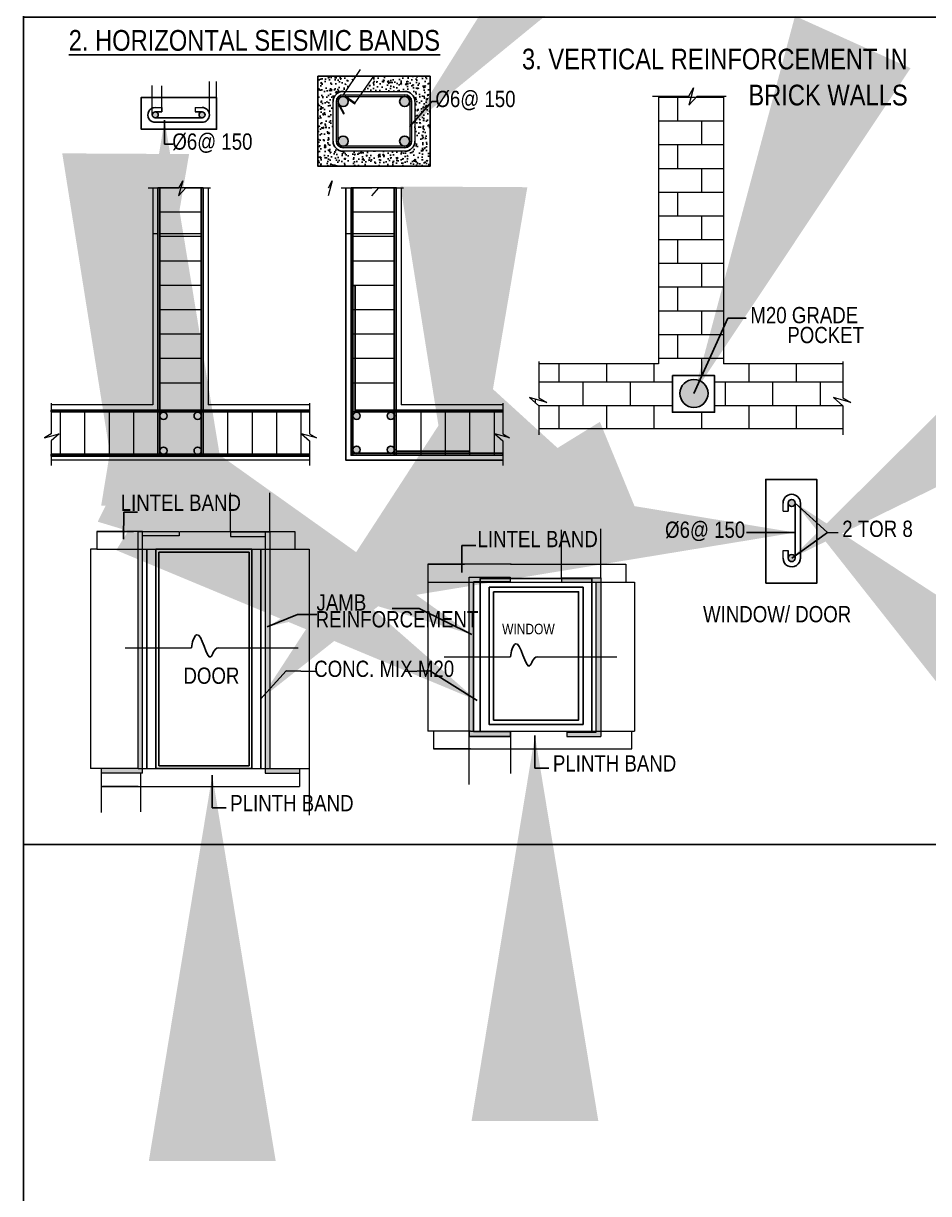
# Model space of a CAD drawing. Header units: metres. Extents: x -941 to 1333, y -28 to 1490.
# Drawn here: x 904.36 to 914.92, y 357.79 to 371.45 of the extents above; entities that cross this region are included whole.
import ezdxf

# ---------------------------------------------------------------- set-up
doc = ezdxf.new("R2010")
doc.units = ezdxf.units.M
doc.styles.add('style2A', font='swissc.ttf')
doc.styles.add('style3', font='swissc.ttf')
doc.dimstyles.new('Copy of APP', dxfattribs={"dimscale": 0, "dimtxt": 8, "dimasz": 4.5, "dimexe": 9, "dimexo": 9, "dimgap": 2, "dimtad": 0, "dimtih": 1, "dimtoh": 1, "dimzin": 4, "dimdsep": 46, "dimlunit": 4, "dimtxsty": 'style3', "dimblk": 'OPEN90', "dimblk1": 'OPEN90', "dimblk2": 'OBLIQUE', "dimcen": 0.09, "dimse1": 1, "dimse2": 1, "dimclrd": 4, "dimclre": 4, "dimclrt": 2, "dimadec": 0, "dimazin": 0, "dimtfac": 1, "dimtmove": 0, "dimatfit": 3, "dimfxl": 0, "dimtolj": 1, "dimtzin": 0, "dimarcsym": 0})

# ---------------------------------------------------------------- blocks, each defined once
blk = doc.blocks.new('_Oblique')
at = {"color": 0, "linetype": 'ByBlock', "lineweight": -2}
blk.add_line((-0.5, -0.5), (0.5, 0.5), dxfattribs=at)
blk = doc.blocks.new('_Open90')
at = {"color": 0, "linetype": 'ByBlock'}
for p, q in [((-0.5, 0.5), (0, 0)), ((0, 0), (-1, 0)), ((0, 0), (-0.5, -0.5))]:
    blk.add_line(p, q, dxfattribs=at)

msp = doc.modelspace()

# ---------------------------------------------------------------- hatches: boundary and pattern name
h = msp.add_hatch()
h.set_pattern_fill('AR-CONC', color=256, scale=0.019612, style=0)
h.set_pattern_definition([(50, (941.15857, 299.39473), (0.14066894, -0.01230694), [0.01470899, -0.16179885]), (355, (941.15857, 299.39473), (-0.02721189, 0.14751978), [0.0117672, -0.12943908]), (100.4514, (941.1703, 299.3937), (0.11345716, 0.13521276), [0.01250071, -0.13750786]), (46.1842, (941.15857, 299.43395), (0.20930712, -0.03246156), [0.0220635, -0.2426983]), (96.6356, (941.17601, 299.43125), (0.1833059, 0.1910438), [0.0187511, -0.20626176]), (351.1842, (941.15857, 299.43395), (0.18330573, 0.19104396), [0.0176508, -0.1941586]), (21, (941.17818, 299.42415), (0.1170653, -0.07896154), [0.01470899, -0.16179885]), (326, (941.17818, 299.42415), (0.04771896, 0.1422163), [0.0117672, -0.12943908]), (71.4514, (941.18794, 299.41757), (0.1647843, 0.06325462), [0.01250071, -0.13750786]), (37.5, (941.15857, 299.39473), (0.00238479, 0.065287082), [0, -0.12787012, 0, -0.13140028, 0, -0.12992938]), (7.5, (941.15857, 299.39473), (0.05159315, 0.077351953), [0, -0.07491777, 0, -0.124928324, 0, -0.049520254]), (327.5, (941.11484, 299.39473), (0.10469316, -0.004423457), [0, -0.049029955, 0, -0.15297346, 0, -0.20298401]), (317.5, (941.09523, 299.39473), (0.11437437, 0.01963257), [0, -0.06373894, 0, -0.10159007, 0, -0.14414807])])
h.paths.add_polyline_path([(907.97668, 370.53442, -0.41421356), (908.09435, 370.65209), (908.12081, 370.65209), (908.23987, 370.82859), (907.80018, 370.82859), (907.80018, 369.77739), (909.10809, 369.77739), (909.10809, 370.82859), (908.45037, 370.82859), (908.3244, 370.65209), (908.81391, 370.65209, -0.41421356), (908.93158, 370.53442), (908.93158, 370.07157, -0.41421356), (908.81391, 369.9539), (908.09435, 369.9539, -0.41421356), (907.97668, 370.07157)])
h = msp.add_hatch(color=256)
h.paths.add_polyline_path([(908.81391, 370.61286), (908.09435, 370.61286, 0.41421356), (908.01591, 370.53442), (908.01591, 370.07157, 0.41421356), (908.09435, 369.99312), (908.81391, 369.99312, 0.41421356), (908.89235, 370.07157), (908.89235, 370.53442, 0.41421356)])
h.paths.add_polyline_path([(908.09435, 370.59325, 0.41421356), (908.03552, 370.53442), (908.03552, 370.07157, 0.41421356), (908.09435, 370.01274), (908.81391, 370.01274, 0.41421356), (908.87274, 370.07157), (908.87274, 370.53442, 0.41421356), (908.81391, 370.59325)], flags=16)
h = msp.add_hatch(color=256)
h.paths.add_polyline_path([(908.12764, 370.59325), (908.11076, 370.59325), (908.11726, 370.58861, -0.11045878), (908.13816, 370.57369), (908.22916, 370.50874), (908.23486, 370.51673)])
h.paths.add_polyline_path([(908.04968, 370.49613, -0.09936212), (908.03837, 370.51634), (908.03552, 370.52142), (908.03552, 370.50135), (908.09774, 370.39021), (908.1063, 370.395)])
h = msp.add_hatch(color=256)
h.paths.add_polyline_path([(908.13816, 370.57369), (908.11726, 370.58861, 0.53680823), (908.03552, 370.53442, 0.07823781), (908.03837, 370.51634), (908.04968, 370.49613, 0.69636523), (908.15319, 370.53442, 0.18478779)])
h.paths.add_polyline_path([(908.87115, 370.53442, 1), (908.75348, 370.53442, 1)])
h.paths.add_polyline_path([(908.87115, 370.07157, 1), (908.75348, 370.07157, 1)])
h.paths.add_polyline_path([(908.03552, 370.07157, 0.41421356), (908.09435, 370.01274, 0.41421356), (908.15319, 370.07157, 1)])
h = msp.add_hatch(color=256)
h.paths.add_polyline_path([(905.93729, 370.37844, 0.37868092), (905.90644, 370.41333), (905.90214, 370.41333, 0.4130943), (905.86698, 370.37831, 0.99814666)])
h.paths.add_polyline_path([(906.44854, 370.41333, 0.41421356), (906.41339, 370.37818, 1), (906.48369, 370.37818, 0.41421356)])
for points in [[(905.95585, 369.52645), (905.93335, 369.52645), (905.93335, 366.40588), (905.95585, 366.40588)], [(906.46074, 369.52645), (906.43823, 369.52645), (906.43823, 366.40588), (906.46074, 366.40588)], [(908.209, 369.52645), (908.1865, 369.52645), (908.1865, 366.40588), (908.209, 366.40588)], [(908.71389, 369.52645), (908.69138, 369.52645), (908.69138, 366.40588), (908.71389, 366.40588)], [(908.23363, 368.38729), (908.209, 368.38729), (908.209, 366.91076), (908.23363, 366.91076)], [(912.35099, 367.1265, 1), (912.0232, 367.1265, 1)], [(907.70224, 366.91076), (907.70224, 366.93327), (904.68925, 366.93327), (904.68925, 366.91076)], [(909.56947, 366.42838), (909.56947, 366.45301), (908.71389, 366.45301), (908.71389, 366.42838)], [(907.70224, 366.39463), (907.70224, 366.41713), (904.68925, 366.41713), (904.68925, 366.39463)], [(909.95655, 366.40588), (909.95655, 366.42838), (908.1865, 366.42838), (908.1865, 366.40588)]]:
    msp.add_hatch(color=256).paths.add_polyline_path(points)
h = msp.add_hatch(color=256)
h.paths.add_polyline_path([(906.04063, 366.8653, 1), (905.95585, 366.8653, 1)])
h.paths.add_polyline_path([(906.43823, 366.87667, 0.87271201), (906.35501, 366.8653, 0.87271201), (906.43823, 366.85394)])
h.paths.add_polyline_path([(906.43823, 366.46973, 0.87271201), (906.35501, 366.45837, 0.34733413), (906.38759, 366.41713), (906.40721, 366.41713, 0.27292107), (906.43823, 366.447)])
h.paths.add_polyline_path([(905.95585, 366.45837, 0.34733413), (905.98843, 366.41713), (906.00805, 366.41713, 0.34733413), (906.04063, 366.45837, 1)])
h = msp.add_hatch(color=256)
h.paths.add_polyline_path([(908.29377, 366.86565, 1), (908.209, 366.86565, 1)])
h.paths.add_polyline_path([(908.69138, 366.87701, 0.87271201), (908.60816, 366.86565, 0.87271201), (908.69138, 366.85428)])
h.paths.add_polyline_path([(908.69138, 366.48098, 0.87271201), (908.60816, 366.46962, 0.34733413), (908.64074, 366.42838), (908.66036, 366.42838, 0.27292107), (908.69138, 366.45825)])
h.paths.add_polyline_path([(908.29377, 366.46962, 1), (908.209, 366.46962, 0.34733413), (908.24158, 366.42838), (908.2612, 366.42838, 0.34733413)])
h = msp.add_hatch(color=256)
h.paths.add_polyline_path([(913.32722, 365.24607, 0.37868092), (913.28618, 365.20978), (913.28618, 365.20472, 0.4130943), (913.32737, 365.16336, 0.99814666)])
h.paths.add_polyline_path([(913.28618, 365.84754, 0.41421356), (913.32753, 365.80619, 1), (913.32753, 365.8889, 0.41421356)])
h = msp.add_hatch(color=256)
h.paths.add_polyline_path([(905.75403, 365.46366), (906.1827, 365.46366), (906.1827, 365.51558), (905.70212, 365.51558), (905.70212, 362.7476), (905.27265, 362.7476), (905.27265, 362.69569), (905.75403, 362.69569)])
h.paths.add_polyline_path([(907.23844, 365.51068), (906.77982, 365.51068), (906.77982, 365.45877), (907.18652, 365.45877), (907.18652, 362.69569), (907.58371, 362.69569), (907.58371, 362.7476), (907.23844, 362.7476)])
h = msp.add_hatch(color=256)
h.paths.add_polyline_path([(909.56358, 363.12261), (909.61549, 363.12261), (910.04687, 363.12261), (910.04687, 363.18238), (909.61549, 363.18238), (909.61549, 364.92878), (910.04416, 364.92878), (910.04416, 364.98069), (909.56358, 364.98069)])
h.paths.add_polyline_path([(911.10005, 364.9758), (910.64127, 364.9758), (910.64127, 364.92388), (911.04798, 364.92388), (911.04798, 363.17452), (910.7027, 363.17452), (910.7027, 363.12261), (911.10005, 363.12261)])

# ---------------------------------------------------------------- linework, layer by layer
at = {"lineweight": 13}
for p, q in [((908.29406, 370.90893), (908.09435, 370.61286)), ((908.45037, 370.82859), (908.23018, 370.52007)), ((905.86698, 370.37818), (905.86666, 370.72243)), ((905.97896, 370.41333), (905.97896, 370.7168)), ((906.53503, 370.37818), (906.53503, 370.76607)), ((906.61758, 370.39581), (906.61758, 370.76607)), ((912.1817, 370.69214), (912.12585, 370.48947)), ((912.12879, 370.59815), (912.1817, 370.69214)), ((908.09435, 370.65209), (908.81391, 370.65209)), ((908.09435, 370.61286), (908.81391, 370.61286)), ((908.09435, 370.59325), (908.81391, 370.59325)), ((908.11076, 370.59325), (908.22916, 370.50874)), ((908.11645, 370.60123), (908.23486, 370.51673)), ((911.70527, 370.59815), (912.12879, 370.59815)), ((911.77192, 370.59815), (911.77192, 367.47317)), ((911.77192, 370.58462), (912.53082, 370.58462)), ((912.00017, 370.30774), (912.00017, 370.58462)), ((912.12585, 370.48947), (912.22286, 370.59815)), ((912.22286, 370.59815), (912.5615, 370.59815)), ((912.27704, 370.58462), (912.27704, 370.59815)), ((912.53082, 370.59815), (912.53082, 367.47317)), ((905.90214, 370.46448), (905.97896, 370.46448)), ((905.97896, 370.46448), (905.97896, 370.41333)), ((906.36833, 370.46467), (906.44854, 370.46467)), ((906.36833, 370.46467), (906.36833, 370.41333)), ((907.97668, 370.07157), (907.97668, 370.53442)), ((908.01591, 370.07157), (908.01591, 370.53442)), ((908.02696, 370.51663), (908.09774, 370.39021)), ((908.03552, 370.07157), (908.03552, 370.53442)), ((908.03552, 370.52142), (908.1063, 370.395)), ((908.22916, 370.50874), (908.23486, 370.51673)), ((908.87274, 370.53442), (908.87274, 370.07157)), ((908.89235, 370.53442), (908.89235, 370.07157)), ((908.93158, 370.53442), (908.93158, 370.07157)), ((908.09774, 370.39021), (908.1063, 370.395)), ((911.77192, 370.30774), (912.53082, 370.30774)), ((912.27704, 370.03087), (912.27704, 370.30774)), ((908.81391, 370.01274), (908.09435, 370.01274)), ((908.81391, 369.99312), (908.09435, 369.99312)), ((911.77192, 370.03087), (912.53082, 370.03087)), ((912.00017, 369.75399), (912.00017, 370.03087)), ((908.81391, 369.9539), (908.09435, 369.9539)), ((911.77192, 369.75399), (912.53082, 369.75399)), ((912.27704, 369.47712), (912.27704, 369.75399)), ((906.22282, 369.60634), (906.17535, 369.43408)), ((906.17785, 369.52645), (906.22282, 369.60634)), ((907.96682, 369.60634), (907.91935, 369.43408)), ((907.92185, 369.52645), (907.96682, 369.60634)), ((905.81785, 369.52645), (906.17785, 369.52645)), ((905.87451, 369.52244), (905.87451, 366.99211)), ((905.93335, 369.52244), (905.93335, 366.40588)), ((906.46074, 369.52645), (905.95585, 369.52645)), ((906.17535, 369.43408), (906.25781, 369.52645)), ((906.25781, 369.52645), (906.54565, 369.52645)), ((906.46074, 369.52244), (906.46074, 366.40588)), ((906.51958, 369.52244), (906.51958, 366.99211)), ((908.071, 369.52645), (908.431, 369.52645)), ((908.1865, 369.52244), (908.1865, 366.40588)), ((908.71389, 369.52645), (908.209, 369.52645)), ((908.4285, 369.43408), (908.51095, 369.52645)), ((908.51095, 369.52645), (908.7988, 369.52645)), ((908.71389, 369.52244), (908.71389, 366.40588)), ((908.77272, 369.52244), (908.77272, 366.99211)), ((911.77192, 369.47712), (912.53082, 369.47712)), ((912.00017, 369.20024), (912.00017, 369.47712)), ((906.43823, 369.24166), (905.95585, 369.24166)), ((908.69138, 369.24166), (908.209, 369.24166)), ((911.77192, 369.20024), (912.53082, 369.20024)), ((912.27704, 368.92337), (912.27704, 369.20024)), ((905.93335, 368.99059), (905.88061, 368.99059)), ((906.43823, 368.99059), (905.95585, 368.99059)), ((906.43823, 368.95687), (905.95585, 368.95687)), ((908.1865, 368.99059), (908.13376, 368.99059)), ((908.69138, 368.99059), (908.209, 368.99059)), ((908.69138, 368.95687), (908.209, 368.95687)), ((911.77192, 368.92337), (912.53082, 368.92337)), ((912.00017, 368.64649), (912.00017, 368.92337)), ((906.43823, 368.67208), (905.95585, 368.67208)), ((908.69138, 368.67208), (908.209, 368.67208)), ((911.77192, 368.64649), (912.53082, 368.64649)), ((912.27704, 368.36962), (912.27704, 368.64649)), ((906.43823, 368.38729), (905.95585, 368.38729)), ((908.69138, 368.38729), (908.209, 368.38729)), ((911.77192, 368.36962), (912.53082, 368.36962)), ((912.00017, 368.09274), (912.00017, 368.36962)), ((906.43823, 368.1025), (905.95585, 368.1025)), ((908.69138, 368.1025), (908.209, 368.1025)), ((911.77192, 368.09274), (912.53082, 368.09274)), ((912.27704, 367.81587), (912.27704, 368.09274)), ((906.43823, 367.81771), (905.95585, 367.81771)), ((908.69138, 367.81771), (908.209, 367.81771)), ((911.77192, 367.81587), (912.53082, 367.81587)), ((912.00017, 367.53899), (912.00017, 367.81587)), ((906.43823, 367.53291), (905.95585, 367.53291)), ((908.69138, 367.53291), (908.209, 367.53291)), ((911.77192, 367.53899), (912.53082, 367.53899)), ((912.27704, 367.33422), (912.27704, 367.53899)), ((910.3775, 367.49827), (910.3775, 367.07475)), ((911.77192, 367.47317), (910.3775, 367.47317)), ((910.61579, 367.26212), (910.61579, 367.47317)), ((911.16954, 367.26212), (911.16954, 367.47317)), ((911.72329, 367.26212), (911.72329, 367.47317)), ((913.92219, 367.47317), (912.53082, 367.47317)), ((912.83079, 367.26212), (912.83079, 367.47317)), ((913.38454, 367.26212), (913.38454, 367.47317)), ((913.92219, 367.49827), (913.92219, 367.07475)), ((910.3775, 367.26212), (911.93598, 367.26212)), ((910.89267, 366.98524), (910.89267, 367.26212)), ((911.44642, 366.98524), (911.44642, 367.26212)), ((912.42832, 367.26212), (913.92219, 367.26212)), ((912.55392, 366.98524), (912.55392, 367.26212)), ((913.10767, 366.98524), (913.10767, 367.26212)), ((913.66142, 366.98524), (913.66142, 367.26212)), ((906.43823, 367.24812), (905.95585, 367.24812)), ((908.69138, 367.24812), (908.209, 367.24812)), ((904.68925, 367.01344), (904.68925, 366.65344)), ((905.87451, 366.99211), (904.68925, 366.99211)), ((907.70224, 366.99211), (906.51958, 366.99211)), ((907.70224, 367.01344), (907.70224, 366.65344)), ((909.95539, 366.99211), (908.77272, 366.99211)), ((909.95539, 367.01344), (909.95539, 366.65344)), ((910.47149, 367.02184), (910.26883, 367.07769)), ((910.26883, 367.07769), (910.3775, 366.98068)), ((910.33892, 367.01512), (910.33892, 367.05837)), ((910.3775, 367.07475), (910.47149, 367.02184)), ((913.81352, 367.07769), (913.92219, 366.98068)), ((914.01618, 367.02184), (913.81352, 367.07769)), ((913.92219, 367.07475), (914.01618, 367.02184)), ((905.93335, 366.93327), (904.68925, 366.93327)), ((907.70224, 366.91076), (904.68925, 366.91076)), ((904.79257, 366.93327), (904.79257, 366.40588)), ((905.07777, 366.93327), (905.07777, 366.40588)), ((905.36296, 366.93327), (905.36296, 366.40588)), ((905.64815, 366.93327), (905.64815, 366.40588)), ((905.93335, 366.93327), (905.93335, 366.40588)), ((906.43823, 366.93327), (905.95585, 366.93327)), ((906.46074, 366.93327), (906.46074, 366.40588)), ((907.70224, 366.93327), (906.46074, 366.93327)), ((906.74593, 366.93327), (906.74593, 366.40588)), ((907.03113, 366.93327), (907.03113, 366.40588)), ((907.31632, 366.93327), (907.31632, 366.40588)), ((907.60152, 366.93327), (907.60152, 366.40588)), ((908.1865, 366.93327), (908.1865, 366.40588)), ((909.95539, 366.93327), (908.71389, 366.93327)), ((908.71389, 366.93327), (908.71389, 366.40588)), ((908.99908, 366.93327), (908.99908, 366.40588)), ((909.28427, 366.93327), (909.28427, 366.40588)), ((909.56947, 366.93327), (909.56947, 366.40588)), ((909.85466, 366.93327), (909.85466, 366.40588)), ((910.37239, 366.98524), (911.93598, 366.98524)), ((910.3775, 366.98068), (910.3775, 366.64204)), ((910.61579, 366.71428), (910.61579, 366.98524)), ((911.16954, 366.71428), (911.16954, 366.98524)), ((911.72329, 366.71428), (911.72329, 366.98524)), ((912.27704, 366.71428), (912.27704, 366.90622)), ((912.42832, 366.98524), (913.91708, 366.98524)), ((912.83079, 366.71428), (912.83079, 366.98524)), ((913.38454, 366.71428), (913.38454, 366.98524)), ((913.92219, 366.98068), (913.92219, 366.64204)), ((911.77192, 366.71428), (910.3775, 366.71428)), ((913.92219, 366.71428), (911.77192, 366.71428)), ((904.60936, 366.60847), (904.78163, 366.65594)), ((904.68925, 366.65344), (904.60936, 366.60847)), ((904.78163, 366.65594), (904.68925, 366.57349)), ((907.60986, 366.65594), (907.70224, 366.57349)), ((907.78213, 366.60847), (907.60986, 366.65594)), ((907.70224, 366.65344), (907.78213, 366.60847)), ((910.03528, 366.60847), (909.86301, 366.65594)), ((909.86301, 366.65594), (909.95539, 366.57349)), ((909.95539, 366.65344), (910.03528, 366.60847)), ((904.68925, 366.57349), (904.68925, 366.28564)), ((907.70224, 366.57349), (907.70224, 366.28564)), ((909.95539, 366.57349), (909.95539, 366.28564)), ((905.87451, 366.40588), (904.68925, 366.40588)), ((907.70224, 366.34704), (904.68925, 366.34704)), ((907.70224, 366.40588), (905.87451, 366.40588)), ((906.77982, 365.51068), (906.77982, 365.96681)), ((907.23844, 365.51558), (907.23844, 365.96681)), ((913.22578, 365.75318), (913.22578, 365.84754)), ((913.22578, 365.75318), (913.28618, 365.75318)), ((905.22073, 365.51558), (905.65021, 365.51558)), ((905.65021, 365.51558), (905.22073, 365.51558)), ((905.22073, 365.51558), (905.22073, 365.30792)), ((905.75403, 365.51558), (905.23331, 365.51558)), ((905.70212, 365.51558), (906.1827, 365.51558)), ((905.70212, 365.51558), (906.1827, 365.51558)), ((905.70212, 362.7476), (905.70212, 365.51558)), ((905.70212, 362.7476), (905.70212, 365.51558)), ((905.75403, 362.69569), (905.75403, 365.51558)), ((906.1827, 365.51558), (906.1827, 365.46366)), ((906.1933, 365.51558), (907.23844, 365.51558)), ((906.77982, 365.51068), (907.23844, 365.51068)), ((906.77982, 365.51068), (906.77982, 365.45877)), ((907.18652, 365.51558), (907.53179, 365.51558)), ((907.18652, 365.51558), (907.18652, 362.69569)), ((907.23844, 365.51558), (907.23844, 362.7476)), ((907.23844, 365.51068), (907.23844, 362.7476)), ((907.53179, 365.51558), (907.53179, 365.30792)), ((910.64127, 364.9758), (910.64127, 365.53608)), ((911.10005, 364.9758), (911.10005, 365.54671)), ((913.74624, 365.50309), (913.86804, 365.50309)), ((906.1827, 365.46366), (905.75403, 365.46366)), ((905.75403, 362.69569), (905.75403, 365.46366)), ((906.77982, 365.45877), (907.18652, 365.45877)), ((906.77982, 365.45877), (907.17701, 365.45877)), ((907.18652, 365.45877), (907.18652, 362.69569)), ((905.22073, 365.30792), (905.14536, 365.30792)), ((905.14536, 365.30792), (905.14536, 362.7476)), ((905.22073, 365.30792), (907.53316, 365.30792)), ((907.53179, 365.30792), (907.69761, 365.30792)), ((907.69761, 365.30792), (907.69761, 362.203)), ((913.226, 365.29509), (913.28618, 365.29509)), ((913.226, 365.20472), (913.226, 365.29509)), ((909.08219, 365.13303), (909.08219, 364.92537)), ((910.05476, 365.13303), (909.08219, 365.13303)), ((909.08219, 365.13303), (909.51166, 365.13303)), ((909.51166, 365.13303), (909.08219, 365.13303)), ((910.04727, 365.13303), (911.09989, 365.13303)), ((911.04798, 365.13303), (911.39325, 365.13303)), ((911.39325, 365.13303), (911.39325, 364.92537)), ((909.56358, 364.98069), (910.04416, 364.98069)), ((909.56358, 364.98069), (909.61549, 364.98069)), ((909.56358, 364.98069), (910.04416, 364.98069)), ((909.56358, 364.98069), (910.04416, 364.98069)), ((909.56358, 363.12261), (909.56358, 364.98069)), ((910.04416, 364.98069), (910.04416, 364.92878)), ((910.04416, 364.98069), (910.04416, 364.92878)), ((910.64127, 364.9758), (911.10005, 364.9758)), ((910.64127, 364.9758), (910.64127, 364.92388)), ((911.10005, 364.9758), (911.10005, 363.1225)), ((909.08219, 364.92537), (911.39461, 364.92537)), ((909.08219, 364.92537), (909.08219, 363.18585)), ((910.04416, 364.92878), (909.61549, 364.92878)), ((910.04416, 364.92878), (909.61549, 364.92878)), ((909.61549, 363.18238), (909.61549, 364.92878)), ((910.64127, 364.92388), (911.04798, 364.92388)), ((910.64127, 364.92388), (911.04798, 364.92388)), ((911.04798, 363.17452), (911.04798, 364.92388)), ((911.39461, 364.92537), (911.4926, 364.92537)), ((911.4926, 364.92537), (911.4926, 363.18585)), ((905.55281, 364.15709), (906.32576, 364.15709)), ((906.63521, 364.15709), (907.56785, 364.15709)), ((909.2739, 364.05165), (910.04685, 364.05165)), ((910.3563, 364.05165), (911.28894, 364.05165)), ((909.14877, 363.18585), (909.08219, 363.18585)), ((909.14877, 363.18585), (909.14877, 362.9782)), ((909.57824, 363.18585), (909.14877, 363.18585)), ((909.57824, 363.18585), (909.14877, 363.18585)), ((909.57824, 363.18585), (911.45983, 363.18585)), ((910.7027, 363.17452), (910.7027, 363.12261)), ((910.7027, 363.17452), (911.04798, 363.17452)), ((910.7027, 363.17452), (911.04798, 363.17452)), ((911.45983, 363.18585), (911.45983, 362.9782)), ((911.45983, 363.18585), (911.4926, 363.18585)), ((909.61549, 363.12261), (909.56358, 363.12261)), ((909.56536, 362.56232), (909.56536, 363.12261)), ((910.04687, 363.12261), (909.61549, 363.12261)), ((910.04687, 363.12261), (909.61549, 363.12261)), ((910.04687, 363.15249), (910.04687, 362.68917)), ((910.7027, 363.12261), (911.10005, 363.12261)), ((910.7027, 363.12261), (911.04798, 363.12261)), ((909.14877, 362.9782), (911.46119, 362.9782)), ((909.14877, 362.9782), (909.57824, 362.9782)), ((909.57824, 362.9782), (909.16134, 362.9782)), ((909.57824, 362.9782), (911.11455, 362.9782)), ((905.27265, 362.7476), (905.14536, 362.7476)), ((905.70212, 362.7476), (905.27265, 362.7476)), ((905.27265, 362.7476), (905.27265, 362.53995)), ((905.70212, 362.7476), (905.27265, 362.7476)), ((905.75403, 362.69569), (905.27265, 362.69569)), ((905.75403, 362.69569), (905.27265, 362.69569)), ((905.27383, 362.23696), (905.27383, 362.69309)), ((905.70212, 362.7476), (907.23844, 362.7476)), ((905.73245, 362.24185), (905.73245, 362.69309)), ((907.18652, 362.69569), (907.58371, 362.69569)), ((907.18652, 362.69569), (907.58371, 362.69569)), ((907.23844, 362.7476), (907.58371, 362.7476)), ((907.23844, 362.7476), (907.58371, 362.7476)), ((907.58371, 362.7476), (907.58371, 362.69569)), ((907.58371, 362.7476), (907.58371, 362.53995)), ((907.58371, 362.7476), (907.69761, 362.7476)), ((905.27265, 362.53995), (907.58507, 362.53995)), ((905.27265, 362.53995), (905.70212, 362.53995)), ((905.70212, 362.53995), (905.28522, 362.53995)), ((905.70212, 362.53995), (907.23844, 362.53995))]:
    msp.add_line(p, q, dxfattribs=at)
for points in [[(904.36442, 425.96331), (904.36442, 343.68297)], [(905.97896, 370.41333), (905.90214, 370.41333)], [(906.44854, 370.41333), (906.36833, 370.41333)], [(906.44854, 370.29169), (905.8965, 370.29169)], [(905.90214, 370.34303), (906.44854, 370.34303)], [(905.93335, 366.40588), (905.93335, 369.52645)], [(905.95585, 366.40588), (905.95585, 369.52645)], [(906.43823, 366.40588), (906.43823, 369.52645)], [(906.43823, 369.52645), (906.43823, 366.40588), (906.43823, 366.40588)], [(906.46074, 366.40588), (906.46074, 369.52645)], [(906.46074, 369.52645), (906.46074, 366.40588), (906.46074, 366.40588)], [(908.12766, 369.52244), (908.12766, 366.34704), (909.95539, 366.34704)], [(908.1865, 366.40588), (908.1865, 369.52645)], [(908.209, 366.91076), (908.209, 369.52645)], [(908.21112, 369.52645), (908.23363, 369.52645)], [(908.69138, 369.52645), (908.69138, 366.40588), (908.69138, 366.40588)], [(908.69138, 366.40588), (908.69138, 369.52645)], [(908.71389, 369.52645), (908.71389, 366.40588), (908.71389, 366.40588)], [(908.71389, 366.40588), (908.71389, 369.52645)], [(908.23363, 368.38729), (908.23363, 366.93327), (908.69138, 366.93327)], [(908.23363, 366.93327), (909.95539, 366.93327), (909.95539, 366.91076), (908.209, 366.91076)], [(913.28618, 365.84754), (913.28618, 365.75318)], [(913.36889, 365.20472), (913.36889, 365.84754)], [(913.42928, 365.84754), (913.42928, 365.19809)], [(905.80595, 362.7476), (905.80595, 365.30792)], [(907.13461, 365.30792), (907.13461, 362.7476)], [(913.28618, 365.29509), (913.28618, 365.20472)], [(909.69341, 363.18585), (909.69341, 364.96771), (910.99674, 364.96771), (910.99674, 363.18585)], [(909.61549, 364.92878), (909.61549, 363.18238), (910.04687, 363.18238), (910.04687, 363.12261), (909.56358, 363.12261), (909.56358, 363.18238)]]:
    msp.add_lwpolyline(points)
for points in [[(923.67437, 381.17808), (904.36442, 381.17808), (904.36442, 361.86045), (923.67437, 361.86045)], [(904.36442, 371.51927), (923.67437, 371.51927), (923.67437, 361.86045), (904.36442, 361.86045)], [(907.80018, 370.82859), (909.10809, 370.82859), (909.10809, 369.77739), (907.80018, 369.77739)], [(906.61758, 370.58132), (905.73843, 370.58132), (905.73843, 370.21031), (906.61758, 370.21031)], [(905.93335, 369.52645), (905.95585, 369.52645), (905.95585, 366.40588), (905.93335, 366.40588)], [(906.43823, 369.52645), (906.46074, 369.52645), (906.46074, 366.40588), (906.43823, 366.40588)], [(908.1865, 369.52645), (908.209, 369.52645), (908.209, 366.40588), (908.1865, 366.40588)], [(908.69138, 369.52645), (908.71389, 369.52645), (908.71389, 366.40588), (908.69138, 366.40588)], [(908.23363, 368.38729), (908.209, 368.38729), (908.209, 366.91076), (908.23363, 366.91076)], [(911.93598, 367.33422), (912.42832, 367.33422), (912.42832, 366.90622), (911.93598, 366.90622)], [(904.68925, 366.93327), (907.70224, 366.93327), (907.70224, 366.91076), (904.68925, 366.91076)], [(909.56947, 366.42838), (909.56947, 366.45301), (908.71389, 366.45301), (908.71389, 366.42838)], [(904.68925, 366.41713), (907.70224, 366.41713), (907.70224, 366.39463), (904.68925, 366.39463)], [(908.1865, 366.42838), (909.95655, 366.42838), (909.95655, 366.40588), (908.1865, 366.40588)], [(913.02464, 364.91115), (913.02464, 366.12271), (913.61924, 366.12271), (913.61924, 364.91115)], [(905.90978, 365.30792), (907.03078, 365.30792), (907.03078, 362.7476), (905.90978, 362.7476)], [(905.94439, 365.27331), (906.99617, 365.27331), (906.99617, 362.78221), (905.94439, 362.78221)], [(909.79724, 364.86388), (910.89291, 364.86388), (910.89291, 363.26325), (909.79724, 363.26325)], [(909.84916, 364.81197), (910.84099, 364.81197), (910.84099, 363.31517), (909.84916, 363.31517)]]:
    msp.add_lwpolyline(points, close=True)
for centre, radius in [((908.09435, 370.53442), 0.05884), ((908.81231, 370.53442), 0.05884), ((905.90214, 370.37844), 0.03515), ((906.44854, 370.37818), 0.03515), ((908.09435, 370.07157), 0.05884), ((908.81231, 370.07157), 0.05884), ((912.18709, 367.1265), 0.16389), ((905.99824, 366.8653), 0.04239), ((906.3974, 366.8653), 0.04239), ((908.25139, 366.86565), 0.04239), ((908.65055, 366.86565), 0.04239), ((905.99824, 366.45837), 0.04239), ((906.3974, 366.45837), 0.04239), ((908.25139, 366.46962), 0.04239), ((908.65055, 366.46962), 0.04239), ((913.32753, 365.84754), 0.04136), ((913.32722, 365.20472), 0.04136)]:
    msp.add_circle(centre, radius)
for centre, radius, start, end in [((908.09435, 370.53442), 0.11767, 90, 180), ((908.09435, 370.53442), 0.07845, 90, 180), ((908.09435, 370.53442), 0.05884, 90, 180), ((908.81391, 370.53442), 0.11767, 0, 90), ((908.81391, 370.53442), 0.07845, 0, 90), ((908.81391, 370.53442), 0.05884, 0, 90), ((905.90214, 370.37799), 0.08649, 90, 273.734959), ((905.90214, 370.37818), 0.03515, 90, 270), ((906.44854, 370.37818), 0.08649, 270, 90), ((906.44854, 370.37818), 0.03515, 270, 90), ((908.09435, 370.07157), 0.11767, 180, 270), ((908.09435, 370.07157), 0.07845, 180, 270), ((908.09435, 370.07157), 0.05884, 180, 270), ((908.81391, 370.07157), 0.07845, 270, 0), ((908.81391, 370.07157), 0.05884, 270, 0), ((908.81391, 370.07157), 0.11767, 270, 0), ((913.32753, 365.84754), 0.10175, 0, 180), ((913.32753, 365.84754), 0.04136, 0, 180), ((913.32775, 365.20472), 0.10175, 180, 3.734959), ((913.32753, 365.20472), 0.04136, 180, 0)]:
    msp.add_arc(centre, radius, start, end)
for points in [[(906.32576, 364.15709), (906.32981, 364.21785), (906.42085, 364.48018), (906.5265, 363.8675), (906.58966, 364.15709), (906.63521, 364.15709)], [(910.04685, 364.05165), (910.05091, 364.11241), (910.14195, 364.37474), (910.24759, 363.76206), (910.31076, 364.05165), (910.3563, 364.05165)]]:
    msp.add_open_spline(points, degree=3, knots=[5.51962697, 5.51962697, 5.51962697, 5.51962697, 13.06918558, 30.810908, 38.70698061, 38.70698061, 38.70698061, 38.70698061])

# ---------------------------------------------------------------- texts
at = {"style": 'style2A'}
for s, height, p in [('%%U2. HORIZONTAL SEISMIC BANDS', 0.2413745, (904.89295, 371.1269)), ('%%C6@ 150', 0.190012, (909.17083, 370.46889)), ('%%C6@ 150', 0.190012, (906.1016, 369.97172)), ('M20 GRADE', 0.190012, (912.84505, 367.94559)), ('POCKET', 0.190012, (913.27603, 367.71373)), ('LINTEL BAND', 0.1900123, (905.4989, 365.75607)), ('%%C6@ 150', 0.190012, (911.85016, 365.44117)), ('2 TOR 8', 0.190012, (913.91698, 365.4519)), ('LINTEL BAND', 0.1900123, (909.66226, 365.33205)), ('JAMB', 0.190012, (907.78365, 364.59211)), ('REINFORCEMENT', 0.1900123, (907.77393, 364.39596)), ('WINDOW/ DOOR', 0.1900123, (912.29272, 364.4555)), ('WINDOW', 0.122151, (909.94892, 364.31599)), ('CONC. MIX M20', 0.1900123, (907.75675, 363.81791)), ('DOOR', 0.190012, (906.23124, 363.73772)), ('PLINTH BAND', 0.1900123, (910.54147, 362.71381)), ('PLINTH BAND', 0.1900123, (906.77704, 362.24984))]:
    msp.add_text(s, height=height, dxfattribs=at).set_placement(p)
at = {"insert": (914.68072, 371.15041), "char_height": 0.2413745, "width": 4.6833, "attachment_point": 3, "line_spacing_factor": 1.044996, "style": 'style2A'}
msp.add_mtext('3. VERTICAL REINFORCEMENT IN BRICK WALLS', dxfattribs=at)

# ---------------------------------------------------------------- leaders
for points in [[(908.87274, 370.24098), (909.12937, 370.53235), (909.1821, 370.53352)], [(912.18709, 367.1265), (912.58351, 368.00388), (912.79713, 368.00388)], [(906.01139, 370.31742), (906.01139, 370.03634), (906.11287, 370.03634)], [(905.53235, 365.42467), (905.5341, 365.73932), (905.69514, 365.73932)], [(909.47831, 365.0381), (909.48007, 365.35274), (909.6411, 365.35274)], [(913.32722, 365.20472), (913.74624, 365.50309)], [(907.13114, 363.55902), (907.43093, 363.88781), (907.77285, 363.8805)], [(909.59749, 364.3124), (908.97992, 364.61525), (908.66602, 364.61525)], [(907.20798, 364.4014), (907.56046, 364.54613), (907.78792, 364.54613)], [(909.65624, 363.54284), (909.10397, 363.88742), (908.80599, 363.88185)], [(913.36889, 365.50309), (912.80046, 365.50309)], [(913.36889, 365.84754), (913.74624, 365.50309)], [(910.3319, 363.13358), (910.3319, 362.75416), (910.49527, 362.75416)], [(906.56747, 362.66961), (906.56747, 362.29019), (906.73085, 362.29019)]]:
    msp.add_leader(points, dimstyle='Copy of APP', override={"dimscale": 1})

doc.saveas('drawing.dxf')
